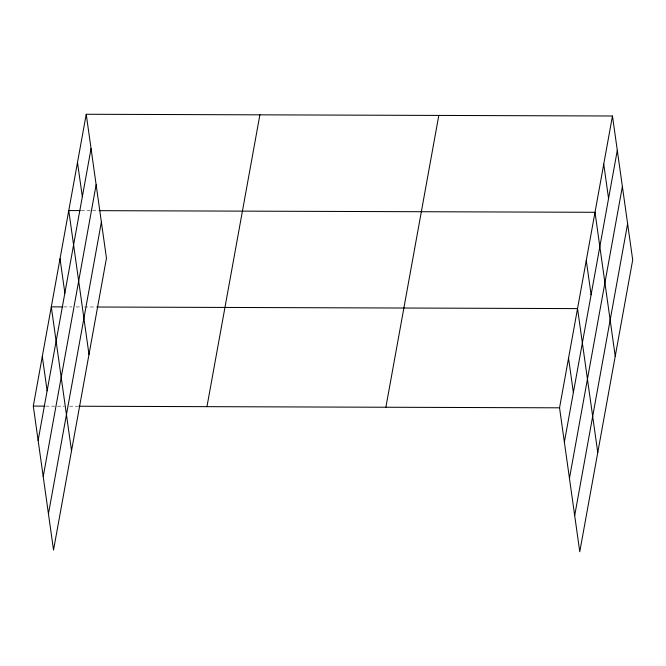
<?xml version="1.0" encoding="UTF-8"?>
<svg xmlns="http://www.w3.org/2000/svg" width="666" height="666" viewBox="0 0 666 666"><rect width="100%" height="100%" fill="white"/><g stroke="black" fill="none" stroke-linecap="round" stroke-linejoin="round"><path stroke-width="0.5" stroke-dasharray="3.33 2.5" d="M81.169 210.606L91.508 210.639M92.541 210.639L98.743 210.664M63.703 306.909L71.97 306.934M76.107 306.943L80.245 306.959M84.374 306.976L95.746 307.009M45.704 406.127L64.311 406.185M69.48 406.202L77.747 406.227"/><path stroke-width="1" d="M86.23 114.261L106.46 258.183L53.53 549.999L33.3 406.085L86.23 114.261L612.47 116.001L632.7 259.915L579.77 551.739L559.54 407.817L612.47 116.001M38.128 440.426L91.059 148.601M43.207 476.581L96.145 184.765M48.443 513.844L101.382 222.019M206.959 406.66L259.89 114.835M385.88 407.242L438.811 115.426M564.368 442.157L617.299 150.333M569.447 478.321L622.385 186.497M574.683 515.576L627.622 223.751M80.136 210.598L68.764 210.564L88.994 354.478M99.775 210.664L595.004 212.296L615.234 356.218M62.671 306.901L51.299 306.868L71.52 450.782M96.778 307.018L577.539 308.599L597.76 452.522M33.3 406.085L44.672 406.118M78.779 406.235L559.54 407.817M603.737 164.144L608.566 198.485M586.271 260.448L591.1 294.788M568.539 358.208L573.368 392.549M77.497 162.412L82.326 196.753M60.032 258.716L64.86 293.048M42.299 356.476L47.128 390.809"/></g></svg>
